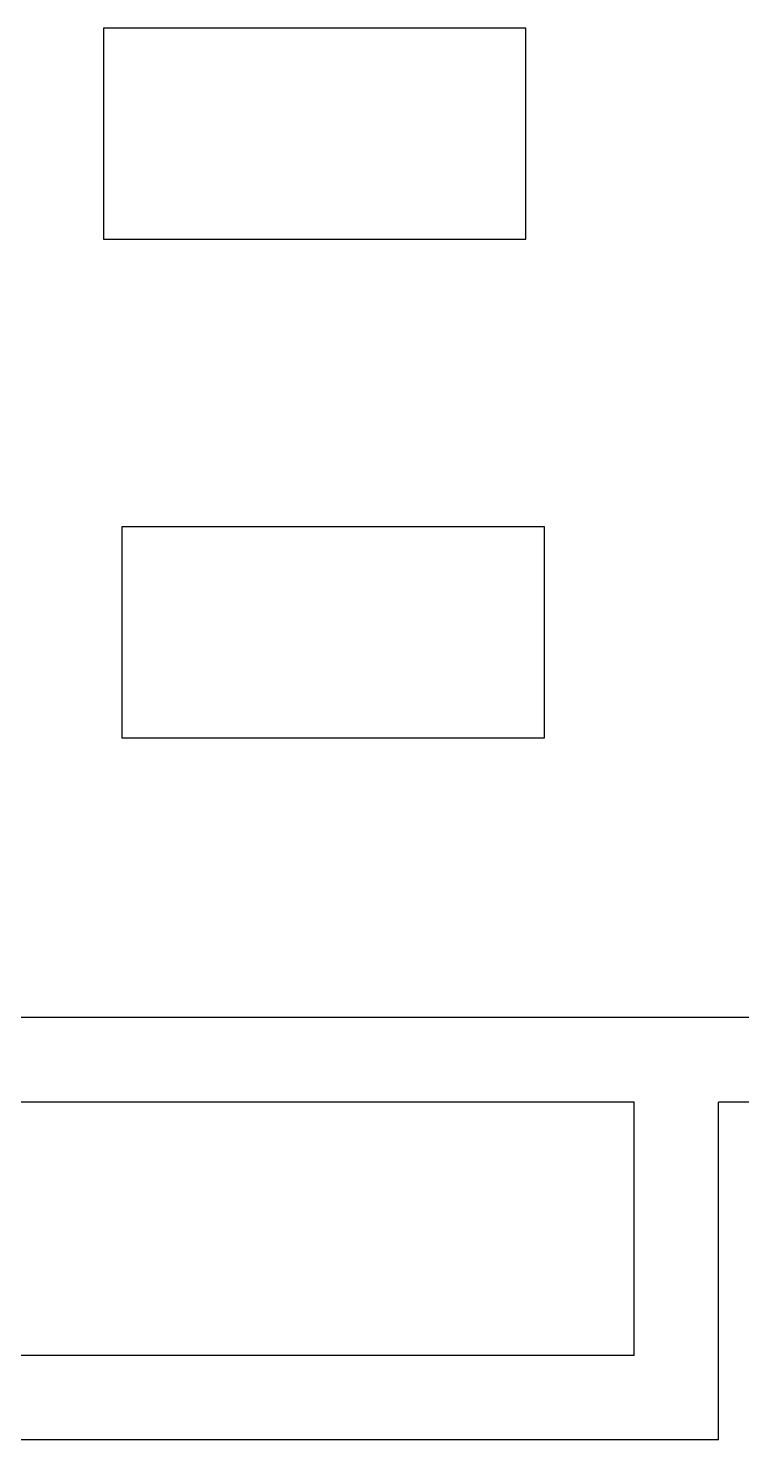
# Model space of a CAD drawing. Extents: x -19 to 297, y 0 to 420.
# Drawn here: x 109.17 to 113.39, y 234.27 to 242.63 of the extents above; entities that cross this region are included whole.
import ezdxf

# ---------------------------------------------------------------- set-up
doc = ezdxf.new("R2010")
doc.units = 0
doc.header["$MEASUREMENT"] = 0
doc.linetypes.add('K5LT_BASIC', pattern=[0])
doc.layers.add('Системный слой', color=7, linetype='Continuous')

# ---------------------------------------------------------------- blocks, each defined once
blk = doc.blocks.new('*U')
at = {"layer": 'Системный слой', "color": 5, "linetype": 'K5LT_BASIC'}
for p, q in [((112.1121, 242.629), (109.6121, 242.629)), ((109.6121, 242.629), (109.6121, 241.379)), ((112.1121, 241.379), (112.1121, 242.629)), ((109.6121, 241.379), (112.1121, 241.379)), ((112.2214, 239.6758), (109.7214, 239.6758)), ((109.7214, 239.6758), (109.7214, 238.4258)), ((112.2214, 238.4258), (112.2214, 239.6758)), ((109.7214, 238.4258), (112.2214, 238.4258))]:
    blk.add_line(p, q, dxfattribs=at)

msp = doc.modelspace()

# ---------------------------------------------------------------- linework, layer by layer
at = {"layer": 'Системный слой', "color": 5, "linetype": 'K5LT_BASIC'}
for p, q in [((123.9163, 236.7688), (108.4167, 236.7688)), ((112.7527, 236.2688), (108.4167, 236.2688)), ((112.7527, 234.7688), (112.7527, 236.2688)), ((117.2527, 236.2688), (113.2527, 236.2688)), ((113.2527, 234.2688), (113.2527, 236.2688)), ((112.7527, 234.7688), (108.4167, 234.7688)), ((113.2527, 234.2688), (97.6737, 234.2688))]:
    msp.add_line(p, q, dxfattribs=at)

# ---------------------------------------------------------------- block references
at = {"layer": 'Системный слой'}
msp.add_blockref('*U', (0, 0), dxfattribs=at)
msp.add_blockref('*U', (0, 0), dxfattribs=at)
msp.add_blockref('*U', (0, 0), dxfattribs=at)
msp.add_blockref('*U', (0, 0), dxfattribs=at)
msp.add_blockref('*U', (0, 0), dxfattribs=at)
msp.add_blockref('*U', (0, 0), dxfattribs=at)
msp.add_blockref('*U', (0, 0), dxfattribs=at)
msp.add_blockref('*U', (0, 0), dxfattribs=at)
msp.add_blockref('*U', (0, 0), dxfattribs=at)
msp.add_blockref('*U', (0, 0), dxfattribs=at)
msp.add_blockref('*U', (0, 0), dxfattribs=at)
msp.add_blockref('*U', (0, 0), dxfattribs=at)
msp.add_blockref('*U', (0, 0), dxfattribs=at)
msp.add_blockref('*U', (0, 0), dxfattribs=at)
msp.add_blockref('*U', (0, 0), dxfattribs=at)
msp.add_blockref('*U', (0, 0), dxfattribs=at)
msp.add_blockref('*U', (0, 0), dxfattribs=at)
msp.add_blockref('*U', (0, 0), dxfattribs=at)
msp.add_blockref('*U', (0, 0), dxfattribs=at)
msp.add_blockref('*U', (0, 0), dxfattribs=at)
msp.add_blockref('*U', (0, 0), dxfattribs=at)
msp.add_blockref('*U', (0, 0), dxfattribs=at)
msp.add_blockref('*U', (0, 0), dxfattribs=at)
msp.add_blockref('*U', (0, 0), dxfattribs=at)
msp.add_blockref('*U', (0, 0), dxfattribs=at)
msp.add_blockref('*U', (0, 0), dxfattribs=at)
msp.add_blockref('*U', (0, 0), dxfattribs=at)
msp.add_blockref('*U', (0, 0), dxfattribs=at)
msp.add_blockref('*U', (0, 0), dxfattribs=at)
msp.add_blockref('*U', (0, 0), dxfattribs=at)
msp.add_blockref('*U', (0, 0), dxfattribs=at)
msp.add_blockref('*U', (0, 0), dxfattribs=at)
msp.add_blockref('*U', (0, 0), dxfattribs=at)
msp.add_blockref('*U', (0, 0), dxfattribs=at)
msp.add_blockref('*U', (0, 0), dxfattribs=at)
msp.add_blockref('*U', (0, 0), dxfattribs=at)
msp.add_blockref('*U', (0, 0), dxfattribs=at)
msp.add_blockref('*U', (0, 0), dxfattribs=at)
msp.add_blockref('*U', (0, 0), dxfattribs=at)
msp.add_blockref('*U', (0, 0), dxfattribs=at)
msp.add_blockref('*U', (0, 0), dxfattribs=at)
msp.add_blockref('*U', (0, 0), dxfattribs=at)
msp.add_blockref('*U', (0, 0), dxfattribs=at)
msp.add_blockref('*U', (0, 0), dxfattribs=at)
msp.add_blockref('*U', (0, 0), dxfattribs=at)
msp.add_blockref('*U', (0, 0), dxfattribs=at)
msp.add_blockref('*U', (0, 0), dxfattribs=at)
msp.add_blockref('*U', (0, 0), dxfattribs=at)
msp.add_blockref('*U', (0, 0), dxfattribs=at)
msp.add_blockref('*U', (0, 0), dxfattribs=at)
msp.add_blockref('*U', (0, 0), dxfattribs=at)
msp.add_blockref('*U', (0, 0), dxfattribs=at)
msp.add_blockref('*U', (0, 0), dxfattribs=at)
msp.add_blockref('*U', (0, 0), dxfattribs=at)
msp.add_blockref('*U', (0, 0), dxfattribs=at)
msp.add_blockref('*U', (0, 0), dxfattribs=at)
msp.add_blockref('*U', (0, 0), dxfattribs=at)
msp.add_blockref('*U', (0, 0), dxfattribs=at)
msp.add_blockref('*U', (0, 0), dxfattribs=at)
msp.add_blockref('*U', (0, 0), dxfattribs=at)
msp.add_blockref('*U', (0, 0), dxfattribs=at)
msp.add_blockref('*U', (0, 0), dxfattribs=at)
msp.add_blockref('*U', (0, 0), dxfattribs=at)
msp.add_blockref('*U', (0, 0), dxfattribs=at)
msp.add_blockref('*U', (0, 0), dxfattribs=at)
msp.add_blockref('*U', (0, 0), dxfattribs=at)
msp.add_blockref('*U', (0, 0), dxfattribs=at)
msp.add_blockref('*U', (0, 0), dxfattribs=at)
msp.add_blockref('*U', (0, 0), dxfattribs=at)
msp.add_blockref('*U', (0, 0), dxfattribs=at)
msp.add_blockref('*U', (0, 0), dxfattribs=at)
msp.add_blockref('*U', (0, 0), dxfattribs=at)
msp.add_blockref('*U', (0, 0), dxfattribs=at)
msp.add_blockref('*U', (0, 0), dxfattribs=at)
msp.add_blockref('*U', (0, 0), dxfattribs=at)
msp.add_blockref('*U', (0, 0), dxfattribs=at)
msp.add_blockref('*U', (0, 0), dxfattribs=at)
msp.add_blockref('*U', (0, 0), dxfattribs=at)
msp.add_blockref('*U', (0, 0), dxfattribs=at)
msp.add_blockref('*U', (0, 0), dxfattribs=at)
msp.add_blockref('*U', (0, 0), dxfattribs=at)
msp.add_blockref('*U', (0, 0), dxfattribs=at)
msp.add_blockref('*U', (0, 0), dxfattribs=at)
msp.add_blockref('*U', (0, 0), dxfattribs=at)
msp.add_blockref('*U', (0, 0), dxfattribs=at)
msp.add_blockref('*U', (0, 0), dxfattribs=at)
msp.add_blockref('*U', (0, 0), dxfattribs=at)
msp.add_blockref('*U', (0, 0), dxfattribs=at)
msp.add_blockref('*U', (0, 0), dxfattribs=at)
msp.add_blockref('*U', (0, 0), dxfattribs=at)
msp.add_blockref('*U', (0, 0), dxfattribs=at)
msp.add_blockref('*U', (0, 0), dxfattribs=at)
msp.add_blockref('*U', (0, 0), dxfattribs=at)
msp.add_blockref('*U', (0, 0), dxfattribs=at)
msp.add_blockref('*U', (0, 0), dxfattribs=at)
msp.add_blockref('*U', (0, 0), dxfattribs=at)
msp.add_blockref('*U', (0, 0), dxfattribs=at)
msp.add_blockref('*U', (0, 0), dxfattribs=at)
msp.add_blockref('*U', (0, 0), dxfattribs=at)
msp.add_blockref('*U', (0, 0), dxfattribs=at)
msp.add_blockref('*U', (0, 0), dxfattribs=at)
msp.add_blockref('*U', (0, 0), dxfattribs=at)
msp.add_blockref('*U', (0, 0), dxfattribs=at)
msp.add_blockref('*U', (0, 0), dxfattribs=at)
msp.add_blockref('*U', (0, 0), dxfattribs=at)
msp.add_blockref('*U', (0, 0), dxfattribs=at)
msp.add_blockref('*U', (0, 0), dxfattribs=at)
msp.add_blockref('*U', (0, 0), dxfattribs=at)
msp.add_blockref('*U', (0, 0), dxfattribs=at)
msp.add_blockref('*U', (0, 0), dxfattribs=at)
msp.add_blockref('*U', (0, 0), dxfattribs=at)
msp.add_blockref('*U', (0, 0), dxfattribs=at)
msp.add_blockref('*U', (0, 0), dxfattribs=at)
msp.add_blockref('*U', (0, 0), dxfattribs=at)
msp.add_blockref('*U', (0, 0), dxfattribs=at)
msp.add_blockref('*U', (0, 0), dxfattribs=at)
msp.add_blockref('*U', (0, 0), dxfattribs=at)
msp.add_blockref('*U', (0, 0), dxfattribs=at)
msp.add_blockref('*U', (0, 0), dxfattribs=at)
msp.add_blockref('*U', (0, 0), dxfattribs=at)
msp.add_blockref('*U', (0, 0), dxfattribs=at)
msp.add_blockref('*U', (0, 0), dxfattribs=at)
msp.add_blockref('*U', (0, 0), dxfattribs=at)
msp.add_blockref('*U', (0, 0), dxfattribs=at)
msp.add_blockref('*U', (0, 0), dxfattribs=at)
msp.add_blockref('*U', (0, 0), dxfattribs=at)
msp.add_blockref('*U', (0, 0), dxfattribs=at)
msp.add_blockref('*U', (0, 0), dxfattribs=at)
msp.add_blockref('*U', (0, 0), dxfattribs=at)
msp.add_blockref('*U', (0, 0), dxfattribs=at)
msp.add_blockref('*U', (0, 0), dxfattribs=at)
msp.add_blockref('*U', (0, 0), dxfattribs=at)
msp.add_blockref('*U', (0, 0), dxfattribs=at)
msp.add_blockref('*U', (0, 0), dxfattribs=at)
msp.add_blockref('*U', (0, 0), dxfattribs=at)
msp.add_blockref('*U', (0, 0), dxfattribs=at)
msp.add_blockref('*U', (0, 0), dxfattribs=at)
msp.add_blockref('*U', (0, 0), dxfattribs=at)
msp.add_blockref('*U', (0, 0), dxfattribs=at)
msp.add_blockref('*U', (0, 0), dxfattribs=at)
msp.add_blockref('*U', (0, 0), dxfattribs=at)
msp.add_blockref('*U', (0, 0), dxfattribs=at)
msp.add_blockref('*U', (0, 0), dxfattribs=at)
msp.add_blockref('*U', (0, 0), dxfattribs=at)
msp.add_blockref('*U', (0, 0), dxfattribs=at)
msp.add_blockref('*U', (0, 0), dxfattribs=at)
msp.add_blockref('*U', (0, 0), dxfattribs=at)
msp.add_blockref('*U', (0, 0), dxfattribs=at)
msp.add_blockref('*U', (0, 0), dxfattribs=at)
msp.add_blockref('*U', (0, 0), dxfattribs=at)
msp.add_blockref('*U', (0, 0), dxfattribs=at)
msp.add_blockref('*U', (0, 0), dxfattribs=at)
msp.add_blockref('*U', (0, 0), dxfattribs=at)
msp.add_blockref('*U', (0, 0), dxfattribs=at)
msp.add_blockref('*U', (0, 0), dxfattribs=at)
msp.add_blockref('*U', (0, 0), dxfattribs=at)
msp.add_blockref('*U', (0, 0), dxfattribs=at)
msp.add_blockref('*U', (0, 0), dxfattribs=at)
msp.add_blockref('*U', (0, 0), dxfattribs=at)
msp.add_blockref('*U', (0, 0), dxfattribs=at)
msp.add_blockref('*U', (0, 0), dxfattribs=at)
msp.add_blockref('*U', (0, 0), dxfattribs=at)
msp.add_blockref('*U', (0, 0), dxfattribs=at)
msp.add_blockref('*U', (0, 0), dxfattribs=at)
msp.add_blockref('*U', (0, 0), dxfattribs=at)
msp.add_blockref('*U', (0, 0), dxfattribs=at)
msp.add_blockref('*U', (0, 0), dxfattribs=at)
msp.add_blockref('*U', (0, 0), dxfattribs=at)
msp.add_blockref('*U', (0, 0), dxfattribs=at)
msp.add_blockref('*U', (0, 0), dxfattribs=at)
msp.add_blockref('*U', (0, 0), dxfattribs=at)
msp.add_blockref('*U', (0, 0), dxfattribs=at)
msp.add_blockref('*U', (0, 0), dxfattribs=at)
msp.add_blockref('*U', (0, 0), dxfattribs=at)
msp.add_blockref('*U', (0, 0), dxfattribs=at)
msp.add_blockref('*U', (0, 0), dxfattribs=at)
msp.add_blockref('*U', (0, 0), dxfattribs=at)
msp.add_blockref('*U', (0, 0), dxfattribs=at)
msp.add_blockref('*U', (0, 0), dxfattribs=at)
msp.add_blockref('*U', (0, 0), dxfattribs=at)
msp.add_blockref('*U', (0, 0), dxfattribs=at)
msp.add_blockref('*U', (0, 0), dxfattribs=at)
msp.add_blockref('*U', (0, 0), dxfattribs=at)
msp.add_blockref('*U', (0, 0), dxfattribs=at)
msp.add_blockref('*U', (0, 0), dxfattribs=at)
msp.add_blockref('*U', (0, 0), dxfattribs=at)
msp.add_blockref('*U', (0, 0), dxfattribs=at)
msp.add_blockref('*U', (0, 0), dxfattribs=at)
msp.add_blockref('*U', (0, 0), dxfattribs=at)
msp.add_blockref('*U', (0, 0), dxfattribs=at)
msp.add_blockref('*U', (0, 0), dxfattribs=at)
msp.add_blockref('*U', (0, 0), dxfattribs=at)
msp.add_blockref('*U', (0, 0), dxfattribs=at)
msp.add_blockref('*U', (0, 0), dxfattribs=at)
msp.add_blockref('*U', (0, 0), dxfattribs=at)
msp.add_blockref('*U', (0, 0), dxfattribs=at)
msp.add_blockref('*U', (0, 0), dxfattribs=at)
msp.add_blockref('*U', (0, 0), dxfattribs=at)
msp.add_blockref('*U', (0, 0), dxfattribs=at)
msp.add_blockref('*U', (0, 0), dxfattribs=at)
msp.add_blockref('*U', (0, 0), dxfattribs=at)
msp.add_blockref('*U', (0, 0), dxfattribs=at)
msp.add_blockref('*U', (0, 0), dxfattribs=at)
msp.add_blockref('*U', (0, 0), dxfattribs=at)
msp.add_blockref('*U', (0, 0), dxfattribs=at)
msp.add_blockref('*U', (0, 0), dxfattribs=at)
msp.add_blockref('*U', (0, 0), dxfattribs=at)
msp.add_blockref('*U', (0, 0), dxfattribs=at)
msp.add_blockref('*U', (0, 0), dxfattribs=at)
msp.add_blockref('*U', (0, 0), dxfattribs=at)
msp.add_blockref('*U', (0, 0), dxfattribs=at)
msp.add_blockref('*U', (0, 0), dxfattribs=at)
msp.add_blockref('*U', (0, 0), dxfattribs=at)
msp.add_blockref('*U', (0, 0), dxfattribs=at)
msp.add_blockref('*U', (0, 0), dxfattribs=at)
msp.add_blockref('*U', (0, 0), dxfattribs=at)
msp.add_blockref('*U', (0, 0), dxfattribs=at)
msp.add_blockref('*U', (0, 0), dxfattribs=at)
msp.add_blockref('*U', (0, 0), dxfattribs=at)
msp.add_blockref('*U', (0, 0), dxfattribs=at)
msp.add_blockref('*U', (0, 0), dxfattribs=at)
msp.add_blockref('*U', (0, 0), dxfattribs=at)
msp.add_blockref('*U', (0, 0), dxfattribs=at)
msp.add_blockref('*U', (0, 0), dxfattribs=at)
msp.add_blockref('*U', (0, 0), dxfattribs=at)
msp.add_blockref('*U', (0, 0), dxfattribs=at)
msp.add_blockref('*U', (0, 0), dxfattribs=at)
msp.add_blockref('*U', (0, 0), dxfattribs=at)
msp.add_blockref('*U', (0, 0), dxfattribs=at)
msp.add_blockref('*U', (0, 0), dxfattribs=at)
msp.add_blockref('*U', (0, 0), dxfattribs=at)
msp.add_blockref('*U', (0, 0), dxfattribs=at)
msp.add_blockref('*U', (0, 0), dxfattribs=at)
msp.add_blockref('*U', (0, 0), dxfattribs=at)
msp.add_blockref('*U', (0, 0), dxfattribs=at)
msp.add_blockref('*U', (0, 0), dxfattribs=at)
msp.add_blockref('*U', (0, 0), dxfattribs=at)
msp.add_blockref('*U', (0, 0), dxfattribs=at)
msp.add_blockref('*U', (0, 0), dxfattribs=at)
msp.add_blockref('*U', (0, 0), dxfattribs=at)
msp.add_blockref('*U', (0, 0), dxfattribs=at)
msp.add_blockref('*U', (0, 0), dxfattribs=at)
msp.add_blockref('*U', (0, 0), dxfattribs=at)
msp.add_blockref('*U', (0, 0), dxfattribs=at)
msp.add_blockref('*U', (0, 0), dxfattribs=at)
msp.add_blockref('*U', (0, 0), dxfattribs=at)
msp.add_blockref('*U', (0, 0), dxfattribs=at)
msp.add_blockref('*U', (0, 0), dxfattribs=at)
msp.add_blockref('*U', (0, 0), dxfattribs=at)
msp.add_blockref('*U', (0, 0), dxfattribs=at)
msp.add_blockref('*U', (0, 0), dxfattribs=at)
msp.add_blockref('*U', (0, 0), dxfattribs=at)
msp.add_blockref('*U', (0, 0), dxfattribs=at)
msp.add_blockref('*U', (0, 0), dxfattribs=at)
msp.add_blockref('*U', (0, 0), dxfattribs=at)
msp.add_blockref('*U', (0, 0), dxfattribs=at)
msp.add_blockref('*U', (0, 0), dxfattribs=at)
msp.add_blockref('*U', (0, 0), dxfattribs=at)
msp.add_blockref('*U', (0, 0), dxfattribs=at)
msp.add_blockref('*U', (0, 0), dxfattribs=at)
msp.add_blockref('*U', (0, 0), dxfattribs=at)
msp.add_blockref('*U', (0, 0), dxfattribs=at)
msp.add_blockref('*U', (0, 0), dxfattribs=at)
msp.add_blockref('*U', (0, 0), dxfattribs=at)
msp.add_blockref('*U', (0, 0), dxfattribs=at)
msp.add_blockref('*U', (0, 0), dxfattribs=at)
msp.add_blockref('*U', (0, 0), dxfattribs=at)
msp.add_blockref('*U', (0, 0), dxfattribs=at)
msp.add_blockref('*U', (0, 0), dxfattribs=at)
msp.add_blockref('*U', (0, 0), dxfattribs=at)
msp.add_blockref('*U', (0, 0), dxfattribs=at)
msp.add_blockref('*U', (0, 0), dxfattribs=at)
msp.add_blockref('*U', (0, 0), dxfattribs=at)
msp.add_blockref('*U', (0, 0), dxfattribs=at)
msp.add_blockref('*U', (0, 0), dxfattribs=at)
msp.add_blockref('*U', (0, 0), dxfattribs=at)
msp.add_blockref('*U', (0, 0), dxfattribs=at)
msp.add_blockref('*U', (0, 0), dxfattribs=at)
msp.add_blockref('*U', (0, 0), dxfattribs=at)
msp.add_blockref('*U', (0, 0), dxfattribs=at)
msp.add_blockref('*U', (0, 0), dxfattribs=at)
msp.add_blockref('*U', (0, 0), dxfattribs=at)
msp.add_blockref('*U', (0, 0), dxfattribs=at)
msp.add_blockref('*U', (0, 0), dxfattribs=at)
msp.add_blockref('*U', (0, 0), dxfattribs=at)
msp.add_blockref('*U', (0, 0), dxfattribs=at)
msp.add_blockref('*U', (0, 0), dxfattribs=at)
msp.add_blockref('*U', (0, 0), dxfattribs=at)
msp.add_blockref('*U', (0, 0), dxfattribs=at)
msp.add_blockref('*U', (0, 0), dxfattribs=at)
msp.add_blockref('*U', (0, 0), dxfattribs=at)
msp.add_blockref('*U', (0, 0), dxfattribs=at)
msp.add_blockref('*U', (0, 0), dxfattribs=at)
msp.add_blockref('*U', (0, 0), dxfattribs=at)
msp.add_blockref('*U', (0, 0), dxfattribs=at)
msp.add_blockref('*U', (0, 0), dxfattribs=at)
msp.add_blockref('*U', (0, 0), dxfattribs=at)
msp.add_blockref('*U', (0, 0), dxfattribs=at)
msp.add_blockref('*U', (0, 0), dxfattribs=at)
msp.add_blockref('*U', (0, 0), dxfattribs=at)
msp.add_blockref('*U', (0, 0), dxfattribs=at)
msp.add_blockref('*U', (0, 0), dxfattribs=at)
msp.add_blockref('*U', (0, 0), dxfattribs=at)
msp.add_blockref('*U', (0, 0), dxfattribs=at)
msp.add_blockref('*U', (0, 0), dxfattribs=at)
msp.add_blockref('*U', (0, 0), dxfattribs=at)
msp.add_blockref('*U', (0, 0), dxfattribs=at)
msp.add_blockref('*U', (0, 0), dxfattribs=at)
msp.add_blockref('*U', (0, 0), dxfattribs=at)
msp.add_blockref('*U', (0, 0), dxfattribs=at)
msp.add_blockref('*U', (0, 0), dxfattribs=at)
msp.add_blockref('*U', (0, 0), dxfattribs=at)
msp.add_blockref('*U', (0, 0), dxfattribs=at)
msp.add_blockref('*U', (0, 0), dxfattribs=at)
msp.add_blockref('*U', (0, 0), dxfattribs=at)
msp.add_blockref('*U', (0, 0), dxfattribs=at)
msp.add_blockref('*U', (0, 0), dxfattribs=at)
msp.add_blockref('*U', (0, 0), dxfattribs=at)
msp.add_blockref('*U', (0, 0), dxfattribs=at)
msp.add_blockref('*U', (0, 0), dxfattribs=at)
msp.add_blockref('*U', (0, 0), dxfattribs=at)
msp.add_blockref('*U', (0, 0), dxfattribs=at)
msp.add_blockref('*U', (0, 0), dxfattribs=at)
msp.add_blockref('*U', (0, 0), dxfattribs=at)
msp.add_blockref('*U', (0, 0), dxfattribs=at)
msp.add_blockref('*U', (0, 0), dxfattribs=at)
msp.add_blockref('*U', (0, 0), dxfattribs=at)
msp.add_blockref('*U', (0, 0), dxfattribs=at)
msp.add_blockref('*U', (0, 0), dxfattribs=at)
msp.add_blockref('*U', (0, 0), dxfattribs=at)
msp.add_blockref('*U', (0, 0), dxfattribs=at)
msp.add_blockref('*U', (0, 0), dxfattribs=at)
msp.add_blockref('*U', (0, 0), dxfattribs=at)
msp.add_blockref('*U', (0, 0), dxfattribs=at)
msp.add_blockref('*U', (0, 0), dxfattribs=at)
msp.add_blockref('*U', (0, 0), dxfattribs=at)
msp.add_blockref('*U', (0, 0), dxfattribs=at)
msp.add_blockref('*U', (0, 0), dxfattribs=at)
msp.add_blockref('*U', (0, 0), dxfattribs=at)
msp.add_blockref('*U', (0, 0), dxfattribs=at)
msp.add_blockref('*U', (0, 0), dxfattribs=at)
msp.add_blockref('*U', (0, 0), dxfattribs=at)
msp.add_blockref('*U', (0, 0), dxfattribs=at)
msp.add_blockref('*U', (0, 0), dxfattribs=at)
msp.add_blockref('*U', (0, 0), dxfattribs=at)
msp.add_blockref('*U', (0, 0), dxfattribs=at)
msp.add_blockref('*U', (0, 0), dxfattribs=at)
msp.add_blockref('*U', (0, 0), dxfattribs=at)
msp.add_blockref('*U', (0, 0), dxfattribs=at)
msp.add_blockref('*U', (0, 0), dxfattribs=at)
msp.add_blockref('*U', (0, 0), dxfattribs=at)
msp.add_blockref('*U', (0, 0), dxfattribs=at)
msp.add_blockref('*U', (0, 0), dxfattribs=at)
msp.add_blockref('*U', (0, 0), dxfattribs=at)
msp.add_blockref('*U', (0, 0), dxfattribs=at)
msp.add_blockref('*U', (0, 0), dxfattribs=at)
msp.add_blockref('*U', (0, 0), dxfattribs=at)
msp.add_blockref('*U', (0, 0), dxfattribs=at)
msp.add_blockref('*U', (0, 0), dxfattribs=at)
msp.add_blockref('*U', (0, 0), dxfattribs=at)
msp.add_blockref('*U', (0, 0), dxfattribs=at)
msp.add_blockref('*U', (0, 0), dxfattribs=at)
msp.add_blockref('*U', (0, 0), dxfattribs=at)
msp.add_blockref('*U', (0, 0), dxfattribs=at)
msp.add_blockref('*U', (0, 0), dxfattribs=at)
msp.add_blockref('*U', (0, 0), dxfattribs=at)
msp.add_blockref('*U', (0, 0), dxfattribs=at)
msp.add_blockref('*U', (0, 0), dxfattribs=at)
msp.add_blockref('*U', (0, 0), dxfattribs=at)
msp.add_blockref('*U', (0, 0), dxfattribs=at)
msp.add_blockref('*U', (0, 0), dxfattribs=at)
msp.add_blockref('*U', (0, 0), dxfattribs=at)
msp.add_blockref('*U', (0, 0), dxfattribs=at)
msp.add_blockref('*U', (0, 0), dxfattribs=at)
msp.add_blockref('*U', (0, 0), dxfattribs=at)
msp.add_blockref('*U', (0, 0), dxfattribs=at)
msp.add_blockref('*U', (0, 0), dxfattribs=at)
msp.add_blockref('*U', (0, 0), dxfattribs=at)
msp.add_blockref('*U', (0, 0), dxfattribs=at)
msp.add_blockref('*U', (0, 0), dxfattribs=at)
msp.add_blockref('*U', (0, 0), dxfattribs=at)
msp.add_blockref('*U', (0, 0), dxfattribs=at)
msp.add_blockref('*U', (0, 0), dxfattribs=at)
msp.add_blockref('*U', (0, 0), dxfattribs=at)
msp.add_blockref('*U', (0, 0), dxfattribs=at)
msp.add_blockref('*U', (0, 0), dxfattribs=at)
msp.add_blockref('*U', (0, 0), dxfattribs=at)
msp.add_blockref('*U', (0, 0), dxfattribs=at)
msp.add_blockref('*U', (0, 0), dxfattribs=at)
msp.add_blockref('*U', (0, 0), dxfattribs=at)
msp.add_blockref('*U', (0, 0), dxfattribs=at)
msp.add_blockref('*U', (0, 0), dxfattribs=at)
msp.add_blockref('*U', (0, 0), dxfattribs=at)
msp.add_blockref('*U', (0, 0), dxfattribs=at)
msp.add_blockref('*U', (0, 0), dxfattribs=at)
msp.add_blockref('*U', (0, 0), dxfattribs=at)
msp.add_blockref('*U', (0, 0), dxfattribs=at)
msp.add_blockref('*U', (0, 0), dxfattribs=at)
msp.add_blockref('*U', (0, 0), dxfattribs=at)
msp.add_blockref('*U', (0, 0), dxfattribs=at)
msp.add_blockref('*U', (0, 0), dxfattribs=at)
msp.add_blockref('*U', (0, 0), dxfattribs=at)
msp.add_blockref('*U', (0, 0), dxfattribs=at)
msp.add_blockref('*U', (0, 0), dxfattribs=at)
msp.add_blockref('*U', (0, 0), dxfattribs=at)
msp.add_blockref('*U', (0, 0), dxfattribs=at)
msp.add_blockref('*U', (0, 0), dxfattribs=at)
msp.add_blockref('*U', (0, 0), dxfattribs=at)
msp.add_blockref('*U', (0, 0), dxfattribs=at)
msp.add_blockref('*U', (0, 0), dxfattribs=at)
msp.add_blockref('*U', (0, 0), dxfattribs=at)
msp.add_blockref('*U', (0, 0), dxfattribs=at)
msp.add_blockref('*U', (0, 0), dxfattribs=at)
msp.add_blockref('*U', (0, 0), dxfattribs=at)
msp.add_blockref('*U', (0, 0), dxfattribs=at)
msp.add_blockref('*U', (0, 0), dxfattribs=at)
msp.add_blockref('*U', (0, 0), dxfattribs=at)
msp.add_blockref('*U', (0, 0), dxfattribs=at)
msp.add_blockref('*U', (0, 0), dxfattribs=at)
msp.add_blockref('*U', (0, 0), dxfattribs=at)
msp.add_blockref('*U', (0, 0), dxfattribs=at)
msp.add_blockref('*U', (0, 0), dxfattribs=at)
msp.add_blockref('*U', (0, 0), dxfattribs=at)
msp.add_blockref('*U', (0, 0), dxfattribs=at)
msp.add_blockref('*U', (0, 0), dxfattribs=at)
msp.add_blockref('*U', (0, 0), dxfattribs=at)
msp.add_blockref('*U', (0, 0), dxfattribs=at)
msp.add_blockref('*U', (0, 0), dxfattribs=at)
msp.add_blockref('*U', (0, 0), dxfattribs=at)
msp.add_blockref('*U', (0, 0), dxfattribs=at)
msp.add_blockref('*U', (0, 0), dxfattribs=at)
msp.add_blockref('*U', (0, 0), dxfattribs=at)
msp.add_blockref('*U', (0, 0), dxfattribs=at)
msp.add_blockref('*U', (0, 0), dxfattribs=at)
msp.add_blockref('*U', (0, 0), dxfattribs=at)
msp.add_blockref('*U', (0, 0), dxfattribs=at)
msp.add_blockref('*U', (0, 0), dxfattribs=at)
msp.add_blockref('*U', (0, 0), dxfattribs=at)
msp.add_blockref('*U', (0, 0), dxfattribs=at)
msp.add_blockref('*U', (0, 0), dxfattribs=at)
msp.add_blockref('*U', (0, 0), dxfattribs=at)
msp.add_blockref('*U', (0, 0), dxfattribs=at)
msp.add_blockref('*U', (0, 0), dxfattribs=at)
msp.add_blockref('*U', (0, 0), dxfattribs=at)
msp.add_blockref('*U', (0, 0), dxfattribs=at)
msp.add_blockref('*U', (0, 0), dxfattribs=at)
msp.add_blockref('*U', (0, 0), dxfattribs=at)
msp.add_blockref('*U', (0, 0), dxfattribs=at)
msp.add_blockref('*U', (0, 0), dxfattribs=at)
msp.add_blockref('*U', (0, 0), dxfattribs=at)

doc.saveas('drawing.dxf')
